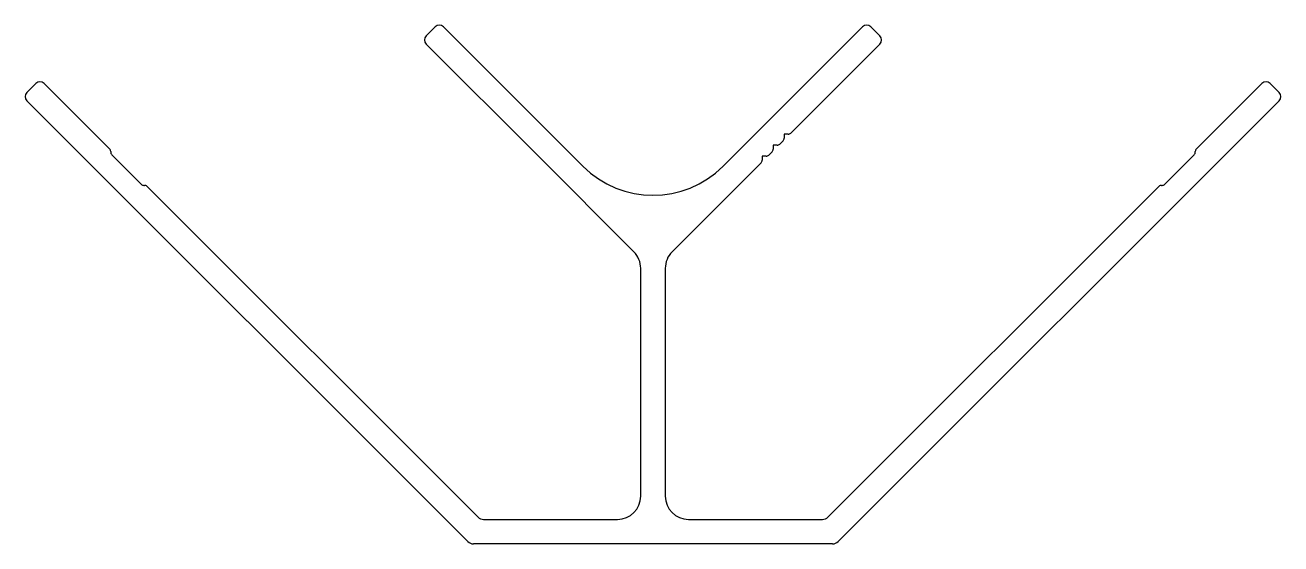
# Model space of a CAD drawing. Extents: x -40.3 to 40.2, y 0.3 to 33.6.
import ezdxf

# ---------------------------------------------------------------- set-up
doc = ezdxf.new("R2010")
doc.units = 0
doc.layers.add('1', color=7, linetype='CONTINUOUS')

msp = doc.modelspace()

# ---------------------------------------------------------------- linework, layer by layer
at = {"layer": '1', "color": 7, "linetype": 'CONTINUOUS'}
for p, q in [((-14.55, 32.867), (-13.977, 33.44)), ((-13.44, 33.44), (-4.495, 24.495)), ((4.485, 24.495), (13.43, 33.44)), ((13.968, 33.44), (14.541, 32.867)), ((-7.441, 25.221), (-14.55, 32.33)), ((14.541, 32.33), (8.837, 26.626)), ((-40.147, 29.232), (-39.574, 29.805)), ((-39.037, 29.805), (-34.847, 25.616)), ((34.838, 25.616), (39.028, 29.805)), ((39.565, 29.805), (40.138, 29.232)), ((-11.869, 0.417), (-40.147, 28.695)), ((40.138, 28.695), (11.859, 0.417)), ((8.837, 26.626), (8.837, 26.626)), ((7.703, 25.837), (7.703, 25.596)), ((7.953, 25.845), (7.711, 25.845)), ((8.337, 26.126), (8.13, 25.919)), ((8.337, 26.126), (8.13, 25.919)), ((8.41, 26.545), (8.41, 26.303)), ((8.66, 26.553), (8.418, 26.553)), ((-34.773, 25.437), (-34.773, 25.406)), ((-34.699, 25.227), (-32.818, 23.346)), ((-1.229, 19.009), (-7.441, 25.221)), ((-7.441, 25.221), (-7.441, 25.221)), ((6.996, 25.13), (6.996, 24.888)), ((7.246, 25.138), (7.004, 25.138)), ((7.63, 25.419), (7.423, 25.212)), ((32.809, 23.346), (34.689, 25.227)), ((34.764, 25.406), (34.764, 25.437)), ((6.923, 24.712), (1.22, 19.009)), ((6.923, 24.712), (6.923, 24.712)), ((-32.638, 23.272), (-32.608, 23.272)), ((-32.429, 23.197), (-11.218, 1.987)), ((11.209, 1.987), (32.42, 23.197)), ((32.599, 23.272), (32.629, 23.272)), ((-0.79, 3.34), (-0.79, 17.948)), ((0.78, 17.948), (0.78, 3.34)), ((-10.865, 1.84), (-2.29, 1.84)), ((2.28, 1.84), (10.855, 1.84)), ((11.506, 0.27), (-11.515, 0.27))]:
    msp.add_line(p, q, dxfattribs=at)
for centre, radius, start, end in [((-13.708, 33.171), 0.38, 45, 135), ((13.699, 33.171), 0.38, 45, 135), ((-14.281, 32.598), 0.38, 135, 225), ((14.272, 32.598), 0.38, 315, 45), ((-39.306, 29.537), 0.38, 45, 135), ((39.296, 29.537), 0.38, 45, 135), ((-39.878, 28.964), 0.38, 135, 225), ((39.869, 28.964), 0.38, 315, 45), ((8.66, 26.803), 0.25, 270, 315), ((7.711, 25.837), 0.008, 90, 180), ((7.953, 26.095), 0.25, 270, 315), ((8.16, 26.303), 0.25, 315, 0), ((8.418, 26.545), 0.008, 90, 180), ((-35.026, 25.437), 0.253, 0, 45), ((-34.519, 25.406), 0.254, 180, 225), ((7.004, 25.13), 0.008, 90, 180), ((7.246, 25.388), 0.25, 270, 315), ((7.453, 25.596), 0.25, 315, 360), ((34.51, 25.406), 0.254, 315, 360), ((35.017, 25.437), 0.253, 135, 180), ((-0.005, 28.985), 6.35, 225, 314.99999), ((6.746, 24.888), 0.25, 315, 0), ((-32.638, 23.526), 0.254, 225, 270), ((-32.608, 23.019), 0.253, 45, 90), ((32.599, 23.019), 0.253, 90, 135), ((32.629, 23.526), 0.254, 270, 315), ((-2.29, 17.948), 1.5, 360, 45), ((2.28, 17.948), 1.5, 135, 180), ((-2.29, 3.34), 1.5, 270, 0), ((2.28, 3.34), 1.5, 180, 270), ((-10.865, 2.34), 0.5, 225, 270), ((10.855, 2.34), 0.5, 270, 315), ((-11.515, 0.77), 0.5, 225, 270), ((11.506, 0.77), 0.5, 270, 315)]:
    msp.add_arc(centre, radius, start, end, dxfattribs=at)

doc.saveas('drawing.dxf')
